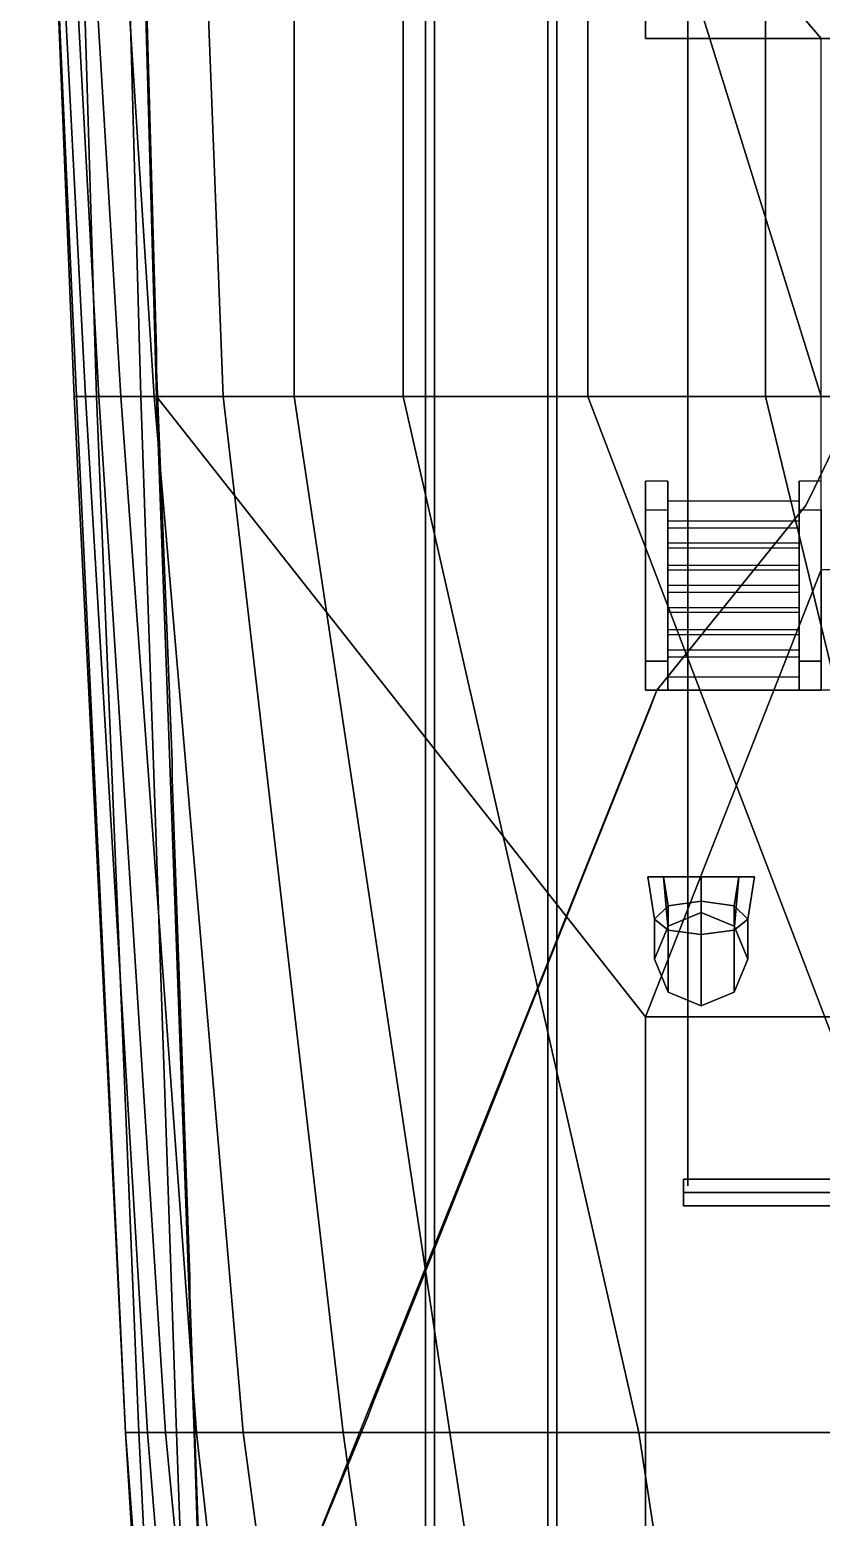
# Model space of a CAD drawing. Header units: millimetres. Extents: x -5 to 5, y -86 to 49.
# Drawn here: x -4.44 to -0.88, y -26.41 to -19.72 of the extents above; entities that cross this region are included whole.
import ezdxf

# ---------------------------------------------------------------- set-up
doc = ezdxf.new("R2010")
doc.units = ezdxf.units.MM
for name, color, linetype in [('deck', 3, 'Continuous'), ('h2', 6, 'Continuous'), ('railings', 6, 'Continuous'), ('rails', 4, 'Continuous'), ('superstructure', 2, 'Continuous')]:
    doc.layers.add(name, color=color, linetype=linetype)

msp = doc.modelspace()

# ---------------------------------------------------------------- linework, layer by layer
for points in [[(-1.48, -24.92, 18.17), (-1.48, 22.95, 18.14), (-1.48, 22.95, 18.08), (-1.48, -24.92, 18.11)], [(-1.48, -24.92, 18.11), (-1.48, 22.95, 18.08), (-1.48, 22.95, 18.14), (-1.48, -24.92, 18.17)], [(-1.67, -21.75, 2.5), (-1.67, -21.88, 2.5), (-1.67, -22.69, 5.03), (-1.67, -22.56, 5.03)], [(-1.57, -22.56, 5.03), (-1.57, -21.75, 2.5), (-1.67, -21.75, 2.5), (-1.67, -22.56, 5.03)], [(-1.57, -22.69, 5.03), (-1.57, -21.88, 2.5), (-1.57, -21.75, 2.5), (-1.57, -22.56, 5.03)], [(-0.98, -21.75, 2.5), (-0.98, -21.88, 2.5), (-0.98, -22.69, 5.03), (-0.98, -22.56, 5.03)], [(-0.88, -22.56, 5.03), (-0.88, -21.75, 2.5), (-0.98, -21.75, 2.5), (-0.98, -22.56, 5.03)], [(-1.67, -22.69, 5.03), (-1.67, -21.88, 2.5), (-1.57, -21.88, 2.5), (-1.57, -22.69, 5.03)], [(-0.98, -22.69, 5.03), (-0.98, -21.88, 2.5), (-0.88, -21.88, 2.5), (-0.88, -22.69, 5.03)], [(-1.67, -22.56, 5.03), (-1.67, -22.69, 5.03), (-1.57, -22.69, 5.03), (-1.57, -22.56, 5.03)], [(-0.98, -22.56, 5.03), (-0.98, -22.69, 5.03), (-0.88, -22.69, 5.03), (-0.88, -22.56, 5.03)], [(-1.5, -24.95, 18.08), (-1.5, -24.89, 18.14), (1.5, -24.89, 18.14), (1.5, -24.95, 18.08)], [(-1.5, -24.89, 18.14), (-1.5, -24.95, 18.2), (1.5, -24.95, 18.2), (1.5, -24.89, 18.14)], [(-1.5, -24.89, 18.14), (-1.5, -24.95, 18.08), (-1.5, -25.01, 18.14), (-1.5, -24.95, 18.2)], [(-1.5, -25.01, 18.14), (-1.5, -24.95, 18.08), (1.5, -24.95, 18.08), (1.5, -25.01, 18.14)], [(-1.5, -24.95, 18.2), (-1.5, -25.01, 18.14), (1.5, -25.01, 18.14), (1.5, -24.95, 18.2)]]:
    msp.add_3dface(points)
at = {"layer": 'deck', "color": 3}
for points in [[(-0.88, -21.37, 2.5), (-1.67, -18.83, 2.5), (-4, -16.71, 2.5), (-3.87, -21.37, 2.5)], [(-0.88, -21.37, 2.5), (-0.88, -19.76, 2.5), (-1.67, -18.83, 2.5), (-0.88, -21.37, 2.5)], [(-1.67, -26.03, 2.52), (-1.67, -24.16, 2.512), (-3.87, -21.37, 2.5), (-3.7, -26.03, 2.52)], [(-0.88, -22.15, 2.5033), (-0.88, -21.37, 2.5), (-3.87, -21.37, 2.5), (-1.67, -24.16, 2.512)], [(1.67, -24.16, 2.512), (0.88, -22.15, 2.5033), (-0.88, -22.15, 2.5033), (-1.67, -24.16, 2.512)], [(-1.67, -29.18, 2.547), (-1.67, -26.03, 2.52), (-3.7, -26.03, 2.52), (-3.55, -30.69, 2.56)]]:
    msp.add_3dface(points, dxfattribs=at)
at = {"layer": 'h2'}
for points in [[(-4.19, -21.37, -0.25), (-4.43, -16.71, -0.25), (-4.44, -16.71), (-4.23, -21.37)], [(-4.23, -21.37), (-4.44, -16.71), (-4.43, -16.71, 0.42), (-4.24, -21.37, 0.42)], [(-4.13, -21.37, -0.53), (-4.38, -16.71, -0.53), (-4.43, -16.71, -0.25), (-4.19, -21.37, -0.25)], [(-4.24, -21.37, 0.42), (-4.43, -16.71, 0.42), (-4.28, -16.71, 1.35), (-4.14, -21.37, 1.35)], [(-4.03, -21.37, -0.83), (-4.31, -16.71, -0.83), (-4.38, -16.71, -0.53), (-4.13, -21.37, -0.53)], [(-3.88, -21.37, -1.16), (-4.18, -16.71, -1.16), (-4.31, -16.71, -0.83), (-4.03, -21.37, -0.83)], [(-4.14, -21.37, 1.35), (-4.28, -16.71, 1.35), (-4.07, -16.71, 2.2), (-3.94, -21.37, 2.2)], [(-3.57, -21.37, -1.65), (-3.75, -16.71, -1.8), (-4.18, -16.71, -1.16), (-3.88, -21.37, -1.16)], [(-3.94, -21.37, 2.2), (-4.07, -16.71, 2.2), (-4, -16.71, 2.4), (-3.87, -21.37, 2.42)], [(-3.87, -21.37, 2.42), (-4, -16.71, 2.4), (-4, -16.71, 2.5), (-3.87, -21.37, 2.5)], [(-3.25, -21.37, -1.96), (-3.25, -16.71, -2.25), (-3.75, -16.71, -1.8), (-3.57, -21.37, -1.65)], [(-2.76, -21.37, -2.31), (-2.76, -16.71, -2.52), (-3.25, -16.71, -2.25), (-3.25, -21.37, -1.96)], [(-1.93, -21.37, -2.69), (-1.93, -16.71, -2.87), (-2.76, -16.71, -2.52), (-2.76, -21.37, -2.31)], [(-1.13, -21.37, -2.91), (-1.13, -16.71, -3.1), (-1.93, -16.71, -2.87), (-1.93, -21.37, -2.69)], [(-0.5, -21.37, -3.06), (-0.5, -16.71, -3.23), (-1.13, -16.71, -3.1), (-1.13, -21.37, -2.91)], [(-4.01, -26.03, 0.25), (-4.23, -21.37), (-4.24, -21.37, 0.42), (-4.01, -26.03, 0.77)], [(-4.01, -26.03, 0.77), (-4.24, -21.37, 0.42), (-4.14, -21.37, 1.35), (-3.95, -26.03, 1.35)], [(-3.91, -26.03, -0.25), (-4.19, -21.37, -0.25), (-4.23, -21.37), (-4.01, -26.03, 0.25)], [(-3.83, -26.03, -0.53), (-4.13, -21.37, -0.53), (-4.19, -21.37, -0.25), (-3.91, -26.03, -0.25)], [(-3.95, -26.03, 1.35), (-4.14, -21.37, 1.35), (-3.94, -21.37, 2.2), (-3.78, -26.03, 2.2)], [(-3.69, -26.03, -0.83), (-4.03, -21.37, -0.83), (-4.13, -21.37, -0.53), (-3.83, -26.03, -0.53)], [(-3.48, -26.03, -1.16), (-3.88, -21.37, -1.16), (-4.03, -21.37, -0.83), (-3.69, -26.03, -0.83)], [(-3.78, -26.03, 2.2), (-3.94, -21.37, 2.2), (-3.87, -21.37, 2.42), (-3.7, -26.03, 2.43)], [(-3.03, -26.03, -1.65), (-3.57, -21.37, -1.65), (-3.88, -21.37, -1.16), (-3.48, -26.03, -1.16)], [(-3.7, -26.03, 2.43), (-3.87, -21.37, 2.42), (-3.87, -21.37, 2.5), (-3.7, -26.03, 2.52)], [(-2.55, -26.03, -1.96), (-3.25, -21.37, -1.96), (-3.57, -21.37, -1.65), (-3.03, -26.03, -1.65)], [(-1.7, -26.03, -2.31), (-2.76, -21.37, -2.31), (-3.25, -21.37, -1.96), (-2.55, -26.03, -1.96)], [(-0.15, -26.03, -2.69), (-1.93, -21.37, -2.69), (-2.76, -21.37, -2.31), (-1.7, -26.03, -2.31)], [(0, -26.03, -2.72), (-1.13, -21.37, -2.91), (-1.93, -21.37, -2.69), (-0.15, -26.03, -2.69)], [(0, -26.03, -2.72), (-0.5, -21.37, -3.06), (-1.13, -21.37, -2.91), (0, -26.03, -2.72)], [(-3.53, -30.69, -0.25), (-3.91, -26.03, -0.25), (-4.01, -26.03, 0.25), (-3.66, -30.69, 0.25)], [(-3.66, -30.69, 0.25), (-4.01, -26.03, 0.25), (-4.01, -26.03, 0.77), (-3.72, -30.69, 0.77)], [(-3.72, -30.69, 0.77), (-4.01, -26.03, 0.77), (-3.95, -26.03, 1.35), (-3.72, -30.69, 1.35)], [(-3.72, -30.69, 1.35), (-3.95, -26.03, 1.35), (-3.78, -26.03, 2.2), (-3.61, -30.69, 2.2)], [(-3.38, -30.69, -0.53), (-3.83, -26.03, -0.53), (-3.91, -26.03, -0.25), (-3.53, -30.69, -0.25)], [(-3.17, -30.69, -0.83), (-3.69, -26.03, -0.83), (-3.83, -26.03, -0.53), (-3.38, -30.69, -0.53)], [(-3.61, -30.69, 2.2), (-3.78, -26.03, 2.2), (-3.7, -26.03, 2.43), (-3.55, -30.69, 2.47)], [(-3.55, -30.69, 2.47), (-3.7, -26.03, 2.43), (-3.7, -26.03, 2.52), (-3.55, -30.69, 2.56)], [(-2.85, -30.69, -1.16), (-3.48, -26.03, -1.16), (-3.69, -26.03, -0.83), (-3.17, -30.69, -0.83)], [(-2.38, -30.69, -1.51), (-3.03, -26.03, -1.65), (-3.48, -26.03, -1.16), (-2.85, -30.69, -1.16)], [(-1.84, -30.69, -1.75), (-2.55, -26.03, -1.96), (-3.03, -26.03, -1.65), (-2.38, -30.69, -1.51)], [(-0.99, -30.69, -1.98), (-1.7, -26.03, -2.31), (-2.55, -26.03, -1.96), (-1.84, -30.69, -1.75)], [(-0.15, -30.69, -2.15), (-0.15, -26.03, -2.69), (-1.7, -26.03, -2.31), (-0.99, -30.69, -1.98)]]:
    msp.add_3dface(points, dxfattribs=at)
at = {"layer": 'railings'}
for points in [[(-3.87, -21.17, 3.15), (-3.87, -21.17, 3.18), (-3.93, -19.05, 3.18), (-3.93, -19.05, 3.15)], [(-3.93, -19.05, 3.15), (-3.93, -19.05, 3.18), (-3.87, -21.17, 3.18), (-3.87, -21.17, 3.15)], [(-3.93, -19.05, 3.66), (-3.93, -19.05, 3.69), (-3.87, -21.17, 3.69), (-3.87, -21.17, 3.66)], [(-3.87, -21.17, 3.66), (-3.87, -21.17, 3.69), (-3.93, -19.05, 3.69), (-3.93, -19.05, 3.66)], [(-1.67, -19.76, 5.03), (-1.67, -19.68, 5.03), (-1.67, -19.68, 6.14), (-1.67, -19.76, 6.14)], [(-1.67, -19.76, 6.14), (-1.67, -19.68, 6.14), (-1.67, -19.68, 5.03), (-1.67, -19.76, 5.03)], [(-0.91, -21.78, 5.6), (-0.91, -21.78, 5.63), (-0.53, -20.99, 5.63), (-0.53, -20.99, 5.6)], [(-0.53, -20.99, 5.6), (-0.53, -20.99, 5.63), (-0.91, -21.78, 5.63), (-0.91, -21.78, 5.6)], [(-0.53, -20.99, 6.11), (-0.53, -20.99, 6.14), (-0.91, -21.78, 6.14), (-0.91, -21.78, 6.11)], [(-0.91, -21.78, 6.11), (-0.91, -21.78, 6.14), (-0.53, -20.99, 6.14), (-0.53, -20.99, 6.11)], [(-3.87, -21.25, 3.69), (-3.87, -21.17, 3.69), (-3.87, -21.17, 2.5), (-3.87, -21.25, 2.5)], [(-3.87, -21.25, 2.5), (-3.87, -21.17, 2.5), (-3.87, -21.17, 3.69), (-3.87, -21.25, 3.69)], [(-3.87, -21.25, 3.15), (-3.87, -21.25, 3.18), (-3.8, -23.01, 3.18), (-3.8, -23.01, 3.15)], [(-3.8, -23.01, 3.15), (-3.8, -23.01, 3.18), (-3.87, -21.25, 3.18), (-3.87, -21.25, 3.15)], [(-3.8, -23.01, 3.66), (-3.8, -23.01, 3.69), (-3.87, -21.25, 3.69), (-3.87, -21.25, 3.66)], [(-3.87, -21.25, 3.66), (-3.87, -21.25, 3.69), (-3.8, -23.01, 3.69), (-3.8, -23.01, 3.66)], [(-0.95, -21.86, 5.03), (-0.91, -21.78, 5.03), (-0.91, -21.78, 6.14), (-0.95, -21.86, 6.14)], [(-0.95, -21.86, 6.14), (-0.91, -21.78, 6.14), (-0.91, -21.78, 5.03), (-0.95, -21.86, 5.03)], [(-0.95, -21.86, 5.6), (-0.95, -21.86, 5.63), (-1.62, -22.69, 5.63), (-1.62, -22.69, 5.6)], [(-1.62, -22.69, 5.6), (-1.62, -22.69, 5.63), (-0.95, -21.86, 5.63), (-0.95, -21.86, 5.6)], [(-1.62, -22.69, 6.11), (-1.62, -22.69, 6.14), (-0.95, -21.86, 6.14), (-0.95, -21.86, 6.11)], [(-0.95, -21.86, 6.11), (-0.95, -21.86, 6.14), (-1.62, -22.69, 6.14), (-1.62, -22.69, 6.11)], [(-1.65, -22.77, 6.14), (-1.62, -22.69, 6.14), (-1.62, -22.69, 5.03), (-1.65, -22.77, 5.03)], [(-1.65, -22.77, 5.03), (-1.62, -22.69, 5.03), (-1.62, -22.69, 6.14), (-1.65, -22.77, 6.14)], [(-2.28, -24.35, 5.6), (-2.28, -24.35, 5.63), (-1.65, -22.77, 5.63), (-1.65, -22.77, 5.6)], [(-1.65, -22.77, 5.6), (-1.65, -22.77, 5.63), (-2.28, -24.35, 5.63), (-2.28, -24.35, 5.6)], [(-1.65, -22.77, 6.11), (-1.65, -22.77, 6.14), (-2.28, -24.35, 6.14), (-2.28, -24.35, 6.11)], [(-2.28, -24.35, 6.11), (-2.28, -24.35, 6.14), (-1.65, -22.77, 6.14), (-1.65, -22.77, 6.11)], [(-3.8, -23.09, 2.5), (-3.8, -23.01, 2.5), (-3.8, -23.01, 3.69), (-3.8, -23.09, 3.69)], [(-3.8, -23.09, 3.69), (-3.8, -23.01, 3.69), (-3.8, -23.01, 2.5), (-3.8, -23.09, 2.5)], [(-3.8, -23.09, 3.15), (-3.8, -23.09, 3.18), (-3.72, -25.33, 3.18), (-3.72, -25.33, 3.15)], [(-3.72, -25.33, 3.15), (-3.72, -25.33, 3.18), (-3.8, -23.09, 3.18), (-3.8, -23.09, 3.15)], [(-3.72, -25.33, 3.66), (-3.72, -25.33, 3.69), (-3.8, -23.09, 3.69), (-3.8, -23.09, 3.66)], [(-3.8, -23.09, 3.66), (-3.8, -23.09, 3.69), (-3.72, -25.33, 3.69), (-3.72, -25.33, 3.66)], [(-2.31, -24.43, 6.14), (-2.28, -24.35, 6.14), (-2.28, -24.35, 5.03), (-2.31, -24.43, 5.03)], [(-2.31, -24.43, 5.03), (-2.28, -24.35, 5.03), (-2.28, -24.35, 6.14), (-2.31, -24.43, 6.14)], [(-2.31, -24.43, 5.6), (-2.31, -24.43, 5.63), (-2.89, -25.88, 5.63), (-2.89, -25.88, 5.6)], [(-2.89, -25.88, 5.6), (-2.89, -25.88, 5.63), (-2.31, -24.43, 5.63), (-2.31, -24.43, 5.6)], [(-2.89, -25.88, 6.11), (-2.89, -25.88, 6.14), (-2.31, -24.43, 6.14), (-2.31, -24.43, 6.11)], [(-2.31, -24.43, 6.11), (-2.31, -24.43, 6.14), (-2.89, -25.88, 6.14), (-2.89, -25.88, 6.11)], [(-3.72, -25.41, 2.51), (-3.72, -25.33, 2.51), (-3.72, -25.33, 3.69), (-3.72, -25.41, 3.69)], [(-3.72, -25.41, 3.69), (-3.72, -25.33, 3.69), (-3.72, -25.33, 2.51), (-3.72, -25.41, 2.51)], [(-3.72, -25.41, 3.15), (-3.72, -25.41, 3.18), (-3.62, -28.23, 3.25), (-3.62, -28.23, 3.22)], [(-3.62, -28.23, 3.22), (-3.62, -28.23, 3.25), (-3.72, -25.41, 3.18), (-3.72, -25.41, 3.15)], [(-3.62, -28.23, 3.73), (-3.62, -28.23, 3.76), (-3.72, -25.41, 3.69), (-3.72, -25.41, 3.66)], [(-3.72, -25.41, 3.66), (-3.72, -25.41, 3.69), (-3.62, -28.23, 3.76), (-3.62, -28.23, 3.73)], [(-2.92, -25.96, 5.03), (-2.89, -25.88, 5.03), (-2.89, -25.88, 6.14), (-2.92, -25.96, 6.14)], [(-2.92, -25.96, 6.14), (-2.89, -25.88, 6.14), (-2.89, -25.88, 5.03), (-2.92, -25.96, 5.03)], [(-3.22, -26.69, 5.6), (-3.22, -26.69, 5.63), (-2.92, -25.96, 5.63), (-2.92, -25.96, 5.6)], [(-2.92, -25.96, 5.6), (-2.92, -25.96, 5.63), (-3.22, -26.69, 5.63), (-3.22, -26.69, 5.6)], [(-2.92, -25.96, 6.11), (-2.92, -25.96, 6.14), (-3.22, -26.69, 6.14), (-3.22, -26.69, 6.11)], [(-3.22, -26.69, 6.11), (-3.22, -26.69, 6.14), (-2.92, -25.96, 6.14), (-2.92, -25.96, 6.11)]]:
    msp.add_3dface(points, dxfattribs=at)
at = {"layer": 'rails'}
for points in [[(-2.66, -16.71, 2.58), (-2.66, -16.71, 2.5), (-2.66, -21.37, 2.5), (-2.66, -21.37, 2.58)], [(-2.62, -21.37, 2.58), (-2.62, -16.71, 2.58), (-2.66, -16.71, 2.58), (-2.66, -21.37, 2.58)], [(-2.62, -21.37, 2.5), (-2.62, -16.71, 2.5), (-2.62, -16.71, 2.58), (-2.62, -21.37, 2.58)], [(-2.07, -21.37, 2.58), (-2.07, -16.71, 2.58), (-2.11, -16.71, 2.58), (-2.11, -21.37, 2.58)], [(-2.11, -16.71, 2.58), (-2.11, -16.71, 2.5), (-2.11, -21.37, 2.5), (-2.11, -21.37, 2.58)], [(-2.07, -21.37, 2.5), (-2.07, -16.71, 2.5), (-2.07, -16.71, 2.58), (-2.07, -21.37, 2.58)], [(-2.66, -21.37, 2.58), (-2.66, -21.37, 2.5), (-2.66, -26.03, 2.52), (-2.66, -26.03, 2.6)], [(-2.62, -26.03, 2.6), (-2.62, -21.37, 2.58), (-2.66, -21.37, 2.58), (-2.66, -26.03, 2.6)], [(-2.62, -26.03, 2.52), (-2.62, -21.37, 2.5), (-2.62, -21.37, 2.58), (-2.62, -26.03, 2.6)], [(-2.07, -26.03, 2.6), (-2.07, -21.37, 2.58), (-2.11, -21.37, 2.58), (-2.11, -26.03, 2.6)], [(-2.11, -21.37, 2.58), (-2.11, -21.37, 2.5), (-2.11, -26.03, 2.52), (-2.11, -26.03, 2.6)], [(-2.07, -26.03, 2.52), (-2.07, -21.37, 2.5), (-2.07, -21.37, 2.58), (-2.07, -26.03, 2.6)], [(-2.66, -26.03, 2.6), (-2.66, -26.03, 2.52), (-2.66, -30.69, 2.56), (-2.66, -30.69, 2.64)], [(-2.62, -30.69, 2.64), (-2.62, -26.03, 2.6), (-2.66, -26.03, 2.6), (-2.66, -30.69, 2.64)], [(-2.62, -30.69, 2.56), (-2.62, -26.03, 2.52), (-2.62, -26.03, 2.6), (-2.62, -30.69, 2.64)], [(-2.07, -30.69, 2.64), (-2.07, -26.03, 2.6), (-2.11, -26.03, 2.6), (-2.11, -30.69, 2.64)], [(-2.11, -26.03, 2.6), (-2.11, -26.03, 2.52), (-2.11, -30.69, 2.56), (-2.11, -30.69, 2.64)], [(-2.07, -30.69, 2.56), (-2.07, -26.03, 2.52), (-2.07, -26.03, 2.6), (-2.07, -30.69, 2.64)]]:
    msp.add_3dface(points, dxfattribs=at)
at = {"layer": 'superstructure'}
for points in [[(-1.67, -18.83, 4.92), (-1.67, -18.83, 2.5), (-0.88, -19.76, 2.5), (-0.88, -19.76, 4.92)], [(-1.67, -18.83, 5.03), (-1.67, -18.83, 4.92), (-1.67, -19.76, 4.92), (-1.67, -19.76, 5.03)], [(1.67, -19.76, 5.03), (1.67, -18.83, 5.03), (-1.67, -18.83, 5.03), (-1.67, -19.76, 5.03)], [(-1.67, -19.76, 5.03), (-1.67, -19.76, 4.92), (1.67, -19.76, 4.92), (1.67, -19.76, 5.03)], [(-1.57, -21.84, 2.76), (-1.57, -21.96, 2.76), (-0.98, -21.96, 2.76), (-0.98, -21.84, 2.76)], [(-1.57, -21.93, 3.06), (-1.57, -22.05, 3.06), (-0.98, -22.05, 3.06), (-0.98, -21.93, 3.06)], [(-1.57, -22.03, 3.36), (-1.57, -22.15, 3.36), (-0.98, -22.15, 3.36), (-0.98, -22.03, 3.36)], [(-1.57, -22.13, 3.66), (-1.57, -22.25, 3.66), (-0.98, -22.25, 3.66), (-0.98, -22.13, 3.66)], [(-1.57, -22.22, 3.96), (-1.57, -22.34, 3.96), (-0.98, -22.34, 3.96), (-0.98, -22.22, 3.96)], [(-1.57, -22.32, 4.26), (-1.57, -22.44, 4.26), (-0.98, -22.44, 4.26), (-0.98, -22.32, 4.26)], [(-1.57, -22.42, 4.56), (-1.57, -22.54, 4.56), (-0.98, -22.54, 4.56), (-0.98, -22.42, 4.56)], [(-1.57, -22.51, 4.86), (-1.57, -22.63, 4.86), (-0.98, -22.63, 4.86), (-0.98, -22.51, 4.86)], [(3.22, -26.69, 5.03), (1.62, -22.69, 5.03), (-1.62, -22.69, 5.03), (-3.22, -26.69, 5.03)], [(-1.62, -22.69, 5.03), (-1.62, -22.69, 4.92), (-3.22, -26.69, 4.92), (-3.22, -26.69, 5.03)], [(-0.88, -22.69, 4.92), (-1.62, -22.69, 4.92), (-1.62, -22.69, 5.03), (-0.88, -22.69, 5.03)], [(-1.66, -23.53, 3.73), (-1.59, -23.53, 3.53), (-1.5685, -23.66, 3.53), (-1.63, -23.72, 3.73)], [(-1.59, -23.53, 3.92), (-1.66, -23.53, 3.73), (-1.63, -23.72, 3.73), (-1.5685, -23.77, 3.92)], [(-1.59, -23.53, 3.53), (-1.42, -23.53, 3.46), (-1.42, -23.64, 3.46), (-1.5685, -23.66, 3.53)], [(-1.42, -23.53, 3.99), (-1.59, -23.53, 3.92), (-1.5685, -23.77, 3.92), (-1.42, -23.79, 3.99)], [(-1.42, -23.53, 3.46), (-1.25, -23.53, 3.53), (-1.2715, -23.66, 3.53), (-1.42, -23.64, 3.46)], [(-1.25, -23.53, 3.92), (-1.42, -23.53, 3.99), (-1.42, -23.79, 3.99), (-1.2715, -23.77, 3.92)], [(-1.25, -23.53, 3.53), (-1.18, -23.53, 3.73), (-1.21, -23.72, 3.73), (-1.2715, -23.66, 3.53)], [(-1.18, -23.53, 3.73), (-1.25, -23.53, 3.92), (-1.2715, -23.77, 3.92), (-1.21, -23.72, 3.73)], [(-1.5685, -23.7515, 3.38), (-1.63, -23.9, 3.52), (-1.63, -23.72, 3.73), (-1.5685, -23.66, 3.53)], [(-1.42, -23.69, 3.33), (-1.5685, -23.7515, 3.38), (-1.5685, -23.66, 3.53), (-1.42, -23.64, 3.46)], [(-1.2715, -23.7515, 3.38), (-1.42, -23.69, 3.33), (-1.42, -23.64, 3.46), (-1.2715, -23.66, 3.53)], [(-1.21, -23.9, 3.52), (-1.2715, -23.7515, 3.38), (-1.2715, -23.66, 3.53), (-1.21, -23.72, 3.73)], [(-1.63, -23.9, 3.52), (-1.5685, -24.0485, 3.65), (-1.5685, -23.77, 3.92), (-1.63, -23.72, 3.73)], [(-1.5685, -23.7515, 2.5), (-1.63, -23.9, 2.5), (-1.63, -23.9, 3.52), (-1.5685, -23.7515, 3.38)], [(-1.42, -23.69, 2.5), (-1.5685, -23.7515, 2.5), (-1.5685, -23.7515, 3.38), (-1.42, -23.69, 3.33)], [(-1.2715, -23.7515, 2.5), (-1.42, -23.69, 2.5), (-1.42, -23.69, 3.33), (-1.2715, -23.7515, 3.38)], [(-1.2715, -24.0485, 3.65), (-1.21, -23.9, 3.52), (-1.21, -23.72, 3.73), (-1.2715, -23.77, 3.92)], [(-1.21, -23.9, 2.5), (-1.2715, -23.7515, 2.5), (-1.2715, -23.7515, 3.38), (-1.21, -23.9, 3.52)], [(-1.5685, -24.0485, 3.65), (-1.42, -24.11, 3.7), (-1.42, -23.79, 3.99), (-1.5685, -23.77, 3.92)], [(-1.42, -24.11, 3.7), (-1.2715, -24.0485, 3.65), (-1.2715, -23.77, 3.92), (-1.42, -23.79, 3.99)], [(-1.63, -23.9, 2.5), (-1.5685, -24.0485, 2.5), (-1.5685, -24.0485, 3.65), (-1.63, -23.9, 3.52)], [(-1.2715, -24.0485, 2.5), (-1.21, -23.9, 2.5), (-1.21, -23.9, 3.52), (-1.2715, -24.0485, 3.65)], [(-1.5685, -24.0485, 2.5), (-1.42, -24.11, 2.5), (-1.42, -24.11, 3.7), (-1.5685, -24.0485, 3.65)], [(-1.42, -24.11, 2.5), (-1.2715, -24.0485, 2.5), (-1.2715, -24.0485, 3.65), (-1.42, -24.11, 3.7)], [(1.67, -24.16, 4.92), (1.67, -24.16, 2.512), (-1.67, -24.16, 2.512), (-1.67, -24.16, 4.92)], [(-1.67, -24.16, 4.92), (-1.67, -24.16, 2.512), (-1.67, -26.03, 2.52), (-1.67, -24.16, 4.92)], [(-1.67, -24.16, 4.92), (-1.67, -26.03, 2.52), (-1.67, -29.18, 2.547), (-1.67, -29.18, 4.92)]]:
    msp.add_3dface(points, dxfattribs=at)

doc.saveas('drawing.dxf')
